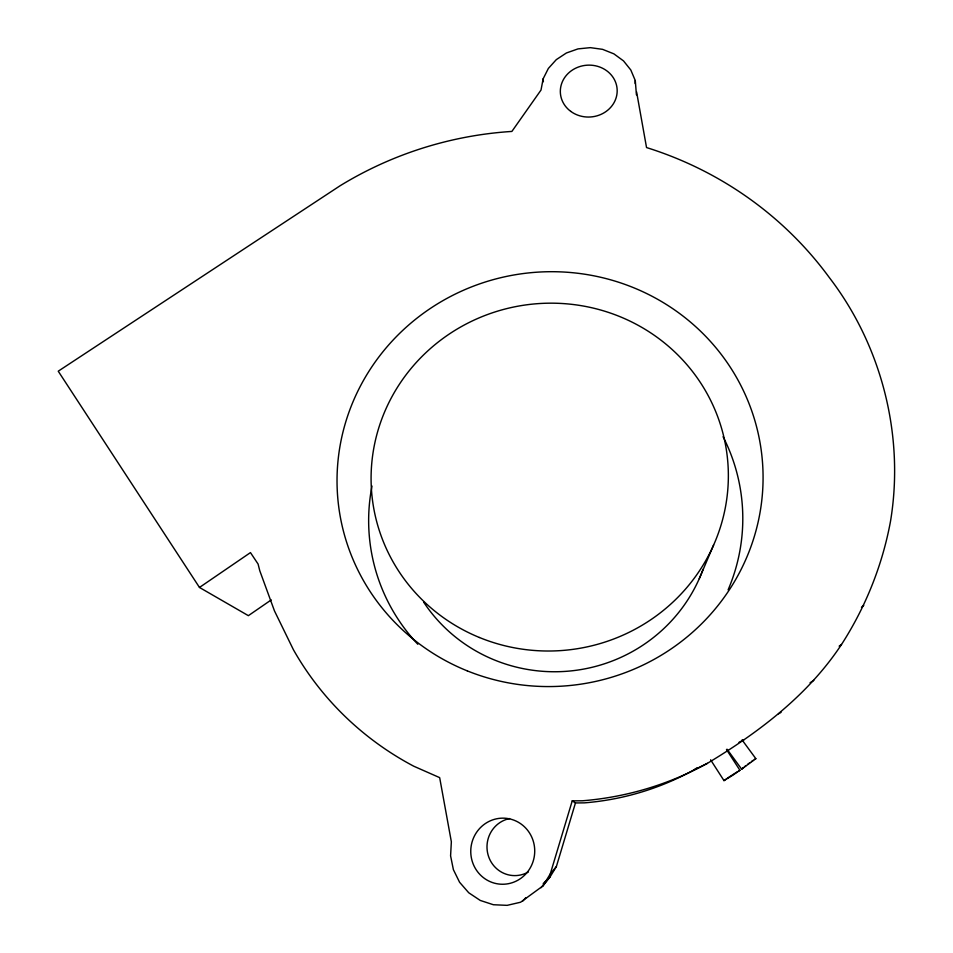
<?xml version="1.0" encoding="UTF-8"?>
<svg xmlns="http://www.w3.org/2000/svg" width="953" height="953" viewBox="0 0 953 953"><rect width="100%" height="100%" fill="white"/><g stroke="black" fill="none" stroke-linecap="round" stroke-linejoin="round"><path stroke-width="1.43" d="M635.139 83.519L635.282 80.588L630.826 70.022L623.524 60.909L613.887 53.856L602.57 49.342L590.336 47.65L578.006 48.889L566.404 52.975L556.29 59.646L548.356 68.449L543.15 78.801L541.018 90.035L511.88 131.431A364.88 354.73 -11.1 0 0 340.09 185.764L58.24 371.194L199.475 587.453L248.364 615.662L271.248 599.902M636.437 94.859L635.282 80.588M742.065 739.921L755.836 758.648L741.625 769.142L743.09 767.808M199.475 587.453L250.46 552.597L258.084 564.045L259.776 570.74L274.464 610.885L293.393 649.684A303.864 296.681 -6.9 0 0 413.757 766.212L439.667 777.636L451.353 841.773L450.59 855.854L453.39 869.672L459.584 882.264L468.745 892.77L480.276 900.442L493.368 904.731L507.127 905.35L520.588 902.229L542.936 885.933L550.286 873.889L572.229 800.877L582.414 800.782A303.864 296.681 -6.9 0 0 707.424 763.329C758.898 732.249 807.989 695.261 841.511 644.49C865.681 606.93 882.442 565.093 890.531 521.16C904.6 435.902 881.894 346.118 829.336 277.585A364.88 354.73 -11.1 0 0 646.539 147.56L636.592 91.917M542.936 885.933L549.964 877.07L556.361 866.599L575.457 802.95L584.344 802.867A266.673 261.992 -6.5 0 0 693.45 770.179L707.424 763.329M726.484 749.546L739.921 770.298L732.833 775.194L723.994 780.626L710.604 759.815M699.288 578.626L713.618 545.021M723.994 780.626L725.745 779.28M541.066 887.708L548.344 878.618M550.286 873.889L556.361 866.599M522.84 901.002L525.734 897.762M543.21 883.526L549.964 877.07M861.464 607.252L863.752 605.429M744.424 766.772L746.032 765.545M747.831 764.211L749.689 762.841M839.152 646.158L841.511 644.49M751.488 761.554L753.096 760.423M727.258 778.256L736.955 772.013M754.419 759.517L755.836 758.731M693.45 770.179L697.131 767.796M810.074 682.741L813.791 680.394M738.396 771.132L739.921 770.298M778.482 713.845L781.067 712.367M738.992 742.339L743.948 739.719M572.229 800.877L575.457 802.95M727.032 749.201L741.625 769.142M543.15 78.801L543.365 81.732M528.403 871.947A28.804 27.887 -86.5 0 1 488.663 856.747A28.804 27.887 -86.5 0 1 509.617 818.556M723.065 436.7A187.145 183.274 -7.9 0 1 728.104 589.859M417.819 644.252A187.145 183.274 -7.9 0 1 372.004 486.03M703.111 569.179A156.947 153.671 -7.9 0 1 573.42 670.638A156.947 153.671 -7.9 0 1 423.763 602.284M479.419 637.497A178.723 173.815 -8 0 0 727.091 455.093A178.723 173.815 -8 0 0 442.668 338.672A178.723 173.815 -8 0 0 479.419 637.497M570.787 111.406A28.435 25.945 -3.8 0 0 616.817 94.919A28.435 25.945 -3.8 0 0 578.662 66.936A28.435 25.945 -3.8 0 0 570.787 111.406M527.2 872.352A33.057 31.973 -85.1 0 0 508.354 818.627A33.057 31.973 -85.1 0 0 472.664 862.62A33.057 31.973 -85.1 0 0 527.2 872.352M467.28 670.876A213.127 207.313 -8 0 0 761.423 451.793A213.127 207.313 -8 0 0 421.452 314.728A213.127 207.313 -8 0 0 467.28 670.876"/></g></svg>
